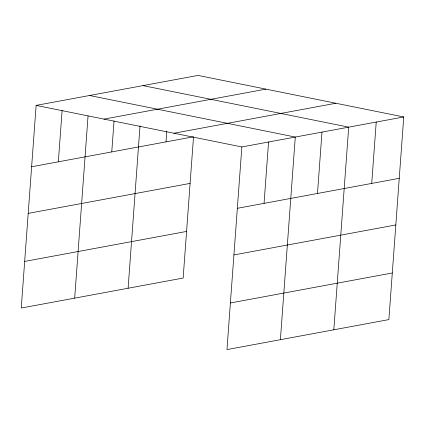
<?xml version="1.0" encoding="UTF-8"?>
<svg xmlns="http://www.w3.org/2000/svg" width="425" height="425" viewBox="0 0 425 425"><rect width="100%" height="100%" fill="white"/><g stroke="black" fill="none" stroke-linecap="round" stroke-linejoin="round"><path stroke-width="0.64" d="M403.75 116.965L241.852 146.949L226.971 349.584L388.87 319.6L403.75 116.965L198.029 75.416L36.13 105.4L21.25 308.035L183.148 278.051L193.524 136.776M58.337 161.813L62.119 110.346M74.678 298.143L88.055 115.956M111.764 151.916L114.043 120.907M128.106 288.246L140.027 125.858M166 141.876L166.775 131.314M264.058 203.363L268.563 141.998M280.394 339.692L295.279 137.052L89.558 95.503M317.486 193.465L321.991 132.106M333.822 329.795L348.702 127.16L142.986 85.606M371.721 183.425L376.226 122.06M104.019 119.112L265.917 89.123M173.963 133.238L335.862 103.254M31.625 166.759L192.886 136.898M28.199 213.382L190.102 183.398M237.347 208.308L399.245 178.325M24.671 261.418L186.575 231.434M233.92 254.931L395.818 224.947M230.393 302.967L392.291 272.983M36.13 105.4L241.852 146.949"/></g></svg>
